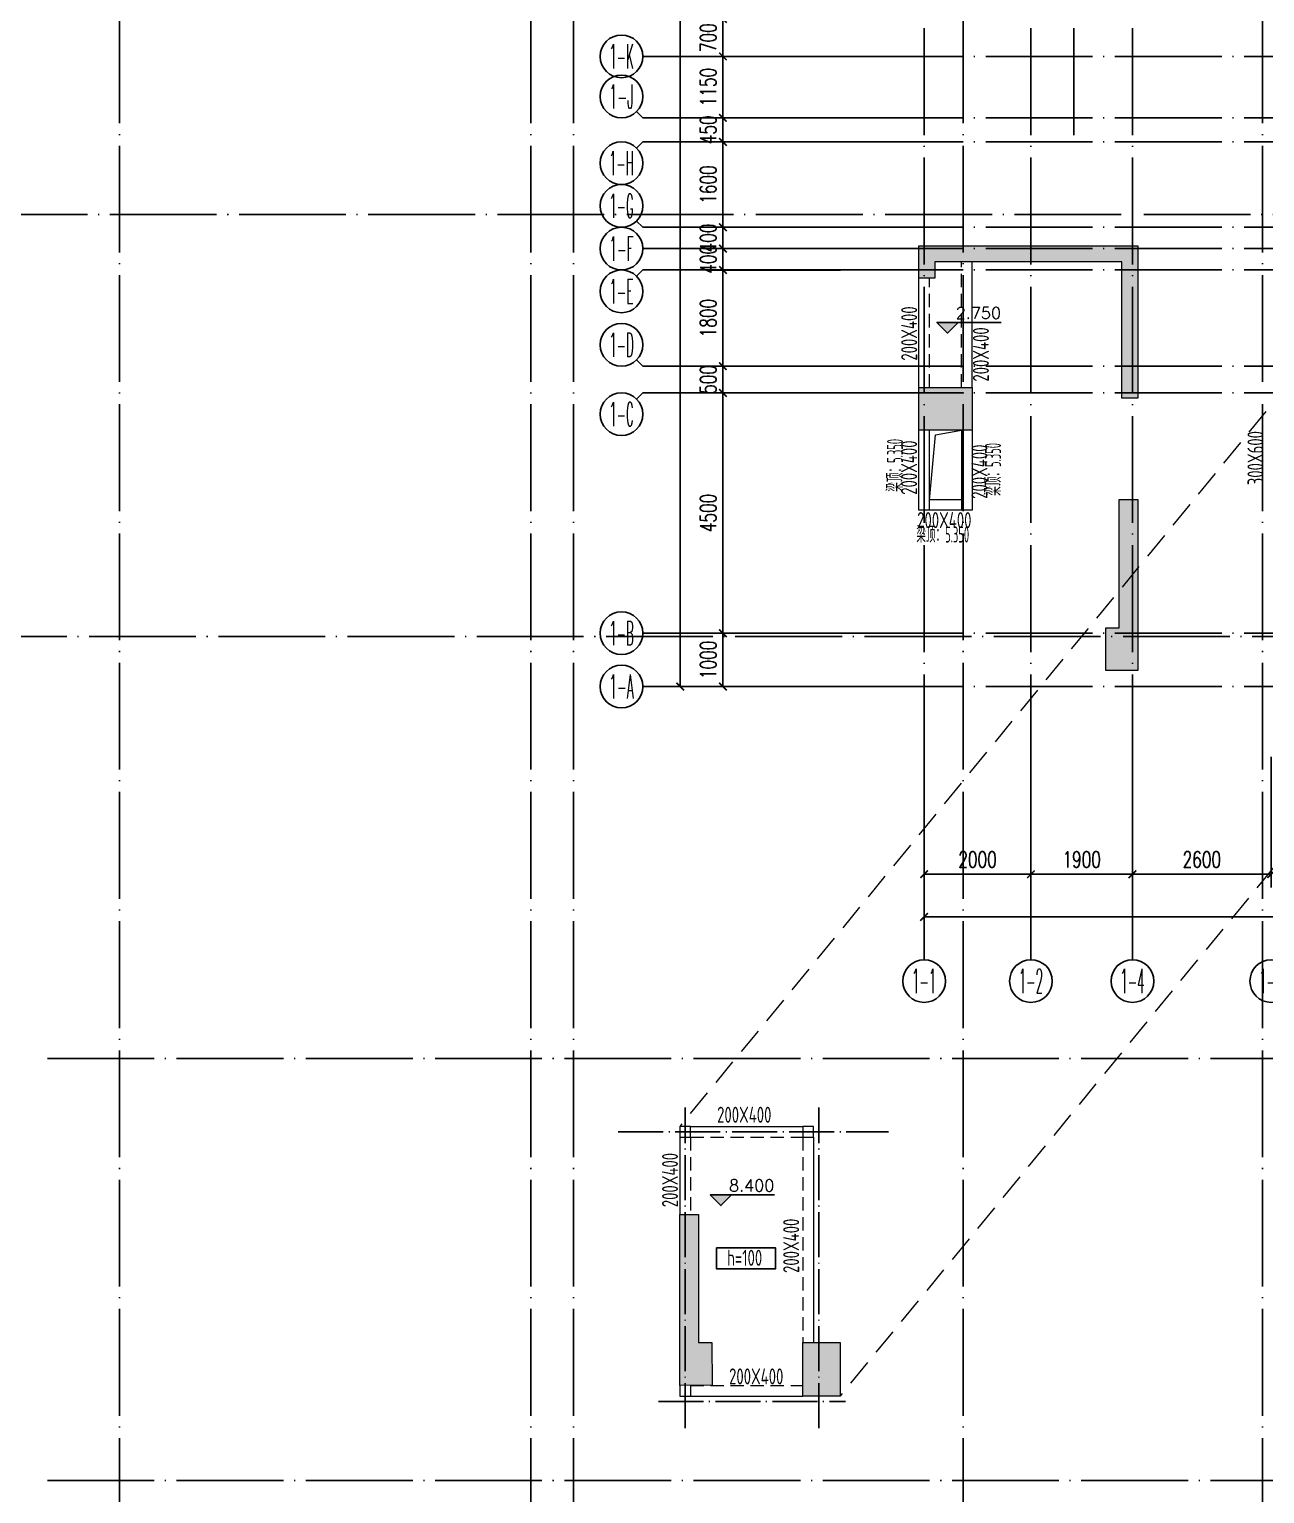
# Model space of a CAD drawing. Header units: millimetres. Extents: x 1089227 to 13101469, y 618865 to 10240562.
# Drawn here: x 2319734 to 2342868, y 4905862 to 4933282 of the extents above; entities that cross this region are included whole.
import ezdxf
from ezdxf.enums import TextEntityAlignment as Align

# ---------------------------------------------------------------- set-up
doc = ezdxf.new("R2010")
doc.units = ezdxf.units.MM
doc.header["$LTSCALE"] = 1000
doc.header["$PDMODE"] = 3
doc.header["$PDSIZE"] = 200
for name, pattern in [('DASHED', [0.75, 0.5, -0.25]), ('DOTE', [2.42, 2, -0.2, 0.02, -0.2]), ('GB_DASHDOT3', [1.0675, 0.84, -0.105, 0.0175, -0.105]), ('HIDDEN', [0.375, 0.25, -0.125])]:
    doc.linetypes.add(name, pattern=pattern)
doc.layers.get('0').update_dxf_attribs({"linetype": 'CONTINUOUS'})
doc.layers.get('Defpoints').update_dxf_attribs({"linetype": 'CONTINUOUS'})
for name, color, linetype in [('AXIS', 3, 'CONTINUOUS'), ('AXIS_TEXT', 7, 'CONTINUOUS'), ('BG', 11, 'CONTINUOUS'), ('BG-H', 8, 'CONTINUOUS'), ('BG-T', 3, 'CONTINUOUS'), ('C-H', 8, 'CONTINUOUS'), ('DOTE', 1, 'DOTE'), ('S-BEAM-TEXT-DD', 7, 'CONTINUOUS'), ('S-GRID-DE', 11, 'GB_DASHDOT3')]:
    doc.layers.add(name, color=color, linetype=linetype)
for name, color, linetype, lineweight in [('S-BEAM-DASH', 4, 'HIDDEN', 0), ('S-HOLE', 11, 'CONTINUOUS', 0), ('S-WALL', 31, 'CONTINUOUS', 0)]:
    doc.layers.add(name, color=color, linetype=linetype, lineweight=lineweight)
doc.styles.add('_TCH_AXIS', font='COMPLEX', dxfattribs={"bigfont": 'AllInOneBig.shx'})
doc.styles.add('_TCH_DIM_T3', font='SIMPLEX', dxfattribs={"width": 0.705882, "bigfont": 'AllInOneBig.shx'})
doc.styles.add('COMPLEX', font='COMPLEX', dxfattribs={"bigfont": 'AllInOneBig.shx'})
doc.styles.add('RMD', font='romand.shx')
doc.styles.add('TSSD_Rein', font='tssdeng.shx', dxfattribs={"width": 0.7, "bigfont": 'hztxt.shx'})
doc.dimstyles.new('_TCH_ARCH&&100', dxfattribs={"dimtxt": 297.5, "dimasz": 100, "dimexe": 250, "dimexo": 300, "dimgap": 126.25, "dimtad": 1, "dimdec": 0, "dimzin": 0, "dimdsep": 46, "dimtxsty": '_TCH_DIM_T3', "dimblk": 'ARCHTICK', "dimcen": 0.09, "dimclrt": 7, "dimazin": 2, "dimtfac": 1, "dimtdec": 0, "dimtix": 1, "dimtmove": 2, "dimatfit": 3, "dimfxl": 0, "dimtolj": 1, "dimtzin": 0, "dimarcsym": 0})

# ---------------------------------------------------------------- blocks, each defined once
blk = doc.blocks.new('_AXISO')
blk.add_circle((0, 0), 0.5)
at = {"layer": 'AXIS_TEXT', "style": 'COMPLEX', "width": 1.041667}
blk.add_attdef('A', text='', height=0.56, dxfattribs=at).set_placement((-0.25, -0.28), (0.25, -0.28), align=Align.FIT)
blk = doc.blocks.new('_ArchTick')
at = {"color": 0, "linetype": 'ByBlock', "const_width": 0.3}
blk.add_lwpolyline([(-0.71, -0.71), (0.71, 0.71)], dxfattribs=at)
blk = doc.blocks.new('*D270')
at = {"layer": 'AXIS', "color": 0, "lineweight": -2, "transparency": 16777216}
for p, q in [((-41501, 132263), (-44751, 132263)), ((-44501, 95763), (-44501, 132263)), ((-41501, 95763), (-44751, 95763))]:
    blk.add_line(p, q, dxfattribs=at)
at = {"layer": 'Defpoints', "color": 0, "transparency": 16777216}
for p in [(-44501, 132263), (-41201, 132263), (-41201, 95763)]:
    blk.add_point(p, dxfattribs=at)
at = {"layer": 'AXIS', "color": 0, "lineweight": -2, "transparency": 16777216, "xscale": 100, "yscale": 100, "zscale": 100}
for p, rotation in [((-44501, 132263), 90), ((-44501, 95763), 270)]:
    blk.add_blockref('_ArchTick', p, dxfattribs=dict(at, rotation=rotation))
at = {"layer": 'AXIS', "color": 7, "transparency": 16777216, "insert": (-44776, 114013), "char_height": 297.5, "attachment_point": 5, "rotation": 90, "style": '_TCH_DIM_T3'}
blk.add_mtext('\\A1;36500', dxfattribs=at)
blk = doc.blocks.new('*D271')
at = {"layer": 'AXIS', "color": 0, "lineweight": -2, "transparency": 16777216}
for p, q in [((-41501, 96763), (-43951, 96763)), ((-43701, 95763), (-43701, 96763)), ((-41501, 95763), (-43951, 95763))]:
    blk.add_line(p, q, dxfattribs=at)
at = {"layer": 'Defpoints', "color": 0, "transparency": 16777216}
for p in [(-43701, 96763), (-41201, 96763), (-41201, 95763)]:
    blk.add_point(p, dxfattribs=at)
at = {"layer": 'AXIS', "color": 0, "lineweight": -2, "transparency": 16777216, "xscale": 100, "yscale": 100, "zscale": 100}
for p, rotation in [((-43701, 96763), 90), ((-43701, 95763), 270)]:
    blk.add_blockref('_ArchTick', p, dxfattribs=dict(at, rotation=rotation))
at = {"layer": 'AXIS', "color": 7, "transparency": 16777216, "insert": (-43976, 96263), "char_height": 297.5, "attachment_point": 5, "rotation": 90, "style": '_TCH_DIM_T3'}
blk.add_mtext('\\A1;1000', dxfattribs=at)
blk = doc.blocks.new('*D272')
at = {"layer": 'AXIS', "color": 0, "lineweight": -2, "transparency": 16777216}
for p, q in [((-41501, 101263), (-43951, 101263)), ((-43701, 96763), (-43701, 101263)), ((-41501, 96763), (-43951, 96763))]:
    blk.add_line(p, q, dxfattribs=at)
at = {"layer": 'Defpoints', "color": 0, "transparency": 16777216}
for p in [(-43701, 101263), (-41201, 101263), (-41201, 96763)]:
    blk.add_point(p, dxfattribs=at)
at = {"layer": 'AXIS', "color": 0, "lineweight": -2, "transparency": 16777216, "xscale": 100, "yscale": 100, "zscale": 100}
for p, rotation in [((-43701, 101263), 90), ((-43701, 96763), 270)]:
    blk.add_blockref('_ArchTick', p, dxfattribs=dict(at, rotation=rotation))
at = {"layer": 'AXIS', "color": 7, "transparency": 16777216, "insert": (-43976, 99013), "char_height": 297.5, "attachment_point": 5, "rotation": 90, "style": '_TCH_DIM_T3'}
blk.add_mtext('\\A1;4500', dxfattribs=at)
blk = doc.blocks.new('*D273')
at = {"layer": 'AXIS', "color": 0, "lineweight": -2, "transparency": 16777216}
for p, q in [((-41501, 101763), (-43951, 101763)), ((-43701, 101763), (-43701, 101863)), ((-43701, 101263), (-43701, 101763)), ((-41501, 101263), (-43951, 101263)), ((-43701, 101263), (-43701, 101163))]:
    blk.add_line(p, q, dxfattribs=at)
at = {"layer": 'Defpoints', "color": 0, "transparency": 16777216}
for p in [(-43701, 101763), (-41201, 101763), (-41201, 101263)]:
    blk.add_point(p, dxfattribs=at)
at = {"layer": 'AXIS', "color": 0, "lineweight": -2, "transparency": 16777216, "xscale": 100, "yscale": 100, "zscale": 100}
for p, rotation in [((-43701, 101763), 270), ((-43701, 101263), 90)]:
    blk.add_blockref('_ArchTick', p, dxfattribs=dict(at, rotation=rotation))
at = {"layer": 'AXIS', "color": 7, "transparency": 16777216, "insert": (-43976, 101513), "char_height": 297.5, "attachment_point": 5, "rotation": 90, "style": '_TCH_DIM_T3'}
blk.add_mtext('\\A1;500', dxfattribs=at)
blk = doc.blocks.new('*D274')
at = {"layer": 'AXIS', "color": 0, "lineweight": -2, "transparency": 16777216}
for p, q in [((-41501, 103563), (-43951, 103563)), ((-43701, 101763), (-43701, 103563)), ((-41501, 101763), (-43951, 101763))]:
    blk.add_line(p, q, dxfattribs=at)
at = {"layer": 'Defpoints', "color": 0, "transparency": 16777216}
for p in [(-43701, 103563), (-41201, 103563), (-41201, 101763)]:
    blk.add_point(p, dxfattribs=at)
at = {"layer": 'AXIS', "color": 0, "lineweight": -2, "transparency": 16777216, "xscale": 100, "yscale": 100, "zscale": 100}
for p, rotation in [((-43701, 103563), 90), ((-43701, 101763), 270)]:
    blk.add_blockref('_ArchTick', p, dxfattribs=dict(at, rotation=rotation))
at = {"layer": 'AXIS', "color": 7, "transparency": 16777216, "insert": (-43976, 102663), "char_height": 297.5, "attachment_point": 5, "rotation": 90, "style": '_TCH_DIM_T3'}
blk.add_mtext('\\A1;1800', dxfattribs=at)
blk = doc.blocks.new('*D275')
at = {"layer": 'AXIS', "color": 0, "lineweight": -2, "transparency": 16777216}
for p, q in [((-41501, 103963), (-43951, 103963)), ((-43701, 103963), (-43701, 104063)), ((-43701, 103563), (-43701, 103963)), ((-41501, 103563), (-43951, 103563)), ((-43701, 103563), (-43701, 103463))]:
    blk.add_line(p, q, dxfattribs=at)
at = {"layer": 'Defpoints', "color": 0, "transparency": 16777216}
for p in [(-43701, 103963), (-41201, 103963), (-41201, 103563)]:
    blk.add_point(p, dxfattribs=at)
at = {"layer": 'AXIS', "color": 0, "lineweight": -2, "transparency": 16777216, "xscale": 100, "yscale": 100, "zscale": 100}
for p, rotation in [((-43701, 103963), 270), ((-43701, 103563), 90)]:
    blk.add_blockref('_ArchTick', p, dxfattribs=dict(at, rotation=rotation))
at = {"layer": 'AXIS', "color": 7, "transparency": 16777216, "insert": (-43976, 103763), "char_height": 297.5, "attachment_point": 5, "rotation": 90, "style": '_TCH_DIM_T3'}
blk.add_mtext('\\A1;400', dxfattribs=at)
blk = doc.blocks.new('*D276')
at = {"layer": 'AXIS', "color": 0, "lineweight": -2, "transparency": 16777216}
for p, q in [((-41501, 104363), (-43951, 104363)), ((-43701, 104363), (-43701, 104463)), ((-43701, 103963), (-43701, 104363)), ((-41501, 103963), (-43951, 103963)), ((-43701, 103963), (-43701, 103863))]:
    blk.add_line(p, q, dxfattribs=at)
at = {"layer": 'Defpoints', "color": 0, "transparency": 16777216}
for p in [(-43701, 104363), (-41201, 104363), (-41201, 103963)]:
    blk.add_point(p, dxfattribs=at)
at = {"layer": 'AXIS', "color": 0, "lineweight": -2, "transparency": 16777216, "xscale": 100, "yscale": 100, "zscale": 100}
for p, rotation in [((-43701, 104363), 270), ((-43701, 103963), 90)]:
    blk.add_blockref('_ArchTick', p, dxfattribs=dict(at, rotation=rotation))
at = {"layer": 'AXIS', "color": 7, "transparency": 16777216, "insert": (-43976, 104163), "char_height": 297.5, "attachment_point": 5, "rotation": 90, "style": '_TCH_DIM_T3'}
blk.add_mtext('\\A1;400', dxfattribs=at)
blk = doc.blocks.new('*D277')
at = {"layer": 'AXIS', "color": 0, "lineweight": -2, "transparency": 16777216}
for p, q in [((-41501, 105963), (-43951, 105963)), ((-43701, 104363), (-43701, 105963)), ((-41501, 104363), (-43951, 104363))]:
    blk.add_line(p, q, dxfattribs=at)
at = {"layer": 'Defpoints', "color": 0, "transparency": 16777216}
for p in [(-43701, 105963), (-41201, 105963), (-41201, 104363)]:
    blk.add_point(p, dxfattribs=at)
at = {"layer": 'AXIS', "color": 0, "lineweight": -2, "transparency": 16777216, "xscale": 100, "yscale": 100, "zscale": 100}
for p, rotation in [((-43701, 105963), 90), ((-43701, 104363), 270)]:
    blk.add_blockref('_ArchTick', p, dxfattribs=dict(at, rotation=rotation))
at = {"layer": 'AXIS', "color": 7, "transparency": 16777216, "insert": (-43976, 105163), "char_height": 297.5, "attachment_point": 5, "rotation": 90, "style": '_TCH_DIM_T3'}
blk.add_mtext('\\A1;1600', dxfattribs=at)
blk = doc.blocks.new('*D278')
at = {"layer": 'AXIS', "color": 0, "lineweight": -2, "transparency": 16777216}
for p, q in [((-41501, 106413), (-43951, 106413)), ((-43701, 106413), (-43701, 106513)), ((-43701, 105963), (-43701, 106413)), ((-41501, 105963), (-43951, 105963)), ((-43701, 105963), (-43701, 105863))]:
    blk.add_line(p, q, dxfattribs=at)
at = {"layer": 'Defpoints', "color": 0, "transparency": 16777216}
for p in [(-43701, 106413), (-41201, 106413), (-41201, 105963)]:
    blk.add_point(p, dxfattribs=at)
at = {"layer": 'AXIS', "color": 0, "lineweight": -2, "transparency": 16777216, "xscale": 100, "yscale": 100, "zscale": 100}
for p, rotation in [((-43701, 106413), 270), ((-43701, 105963), 90)]:
    blk.add_blockref('_ArchTick', p, dxfattribs=dict(at, rotation=rotation))
at = {"layer": 'AXIS', "color": 7, "transparency": 16777216, "insert": (-43976, 106188), "char_height": 297.5, "attachment_point": 5, "rotation": 90, "style": '_TCH_DIM_T3'}
blk.add_mtext('\\A1;450', dxfattribs=at)
blk = doc.blocks.new('*D279')
at = {"layer": 'AXIS', "color": 0, "lineweight": -2, "transparency": 16777216}
for p, q in [((-41501, 107563), (-43951, 107563)), ((-43701, 106413), (-43701, 107563)), ((-41501, 106413), (-43951, 106413))]:
    blk.add_line(p, q, dxfattribs=at)
at = {"layer": 'Defpoints', "color": 0, "transparency": 16777216}
for p in [(-43701, 107563), (-41201, 107563), (-41201, 106413)]:
    blk.add_point(p, dxfattribs=at)
at = {"layer": 'AXIS', "color": 0, "lineweight": -2, "transparency": 16777216, "xscale": 100, "yscale": 100, "zscale": 100}
for p, rotation in [((-43701, 107563), 90), ((-43701, 106413), 270)]:
    blk.add_blockref('_ArchTick', p, dxfattribs=dict(at, rotation=rotation))
at = {"layer": 'AXIS', "color": 7, "transparency": 16777216, "insert": (-43976, 106988), "char_height": 297.5, "attachment_point": 5, "rotation": 90, "style": '_TCH_DIM_T3'}
blk.add_mtext('\\A1;1150', dxfattribs=at)
blk = doc.blocks.new('*D280')
at = {"layer": 'AXIS', "color": 0, "lineweight": -2, "transparency": 16777216}
for p, q in [((-43701, 108263), (-43701, 108363)), ((-41501, 108263), (-43951, 108263)), ((-43701, 107563), (-43701, 108263)), ((-41501, 107563), (-43951, 107563)), ((-43701, 107563), (-43701, 107463))]:
    blk.add_line(p, q, dxfattribs=at)
at = {"layer": 'Defpoints', "color": 0, "transparency": 16777216}
for p in [(-43701, 108263), (-41201, 108263), (-41201, 107563)]:
    blk.add_point(p, dxfattribs=at)
at = {"layer": 'AXIS', "color": 0, "lineweight": -2, "transparency": 16777216, "xscale": 100, "yscale": 100, "zscale": 100}
for p, rotation in [((-43701, 108263), 270), ((-43701, 107563), 90)]:
    blk.add_blockref('_ArchTick', p, dxfattribs=dict(at, rotation=rotation))
at = {"layer": 'AXIS', "color": 7, "transparency": 16777216, "insert": (-43976, 107913), "char_height": 297.5, "attachment_point": 5, "rotation": 90, "style": '_TCH_DIM_T3'}
blk.add_mtext('\\A1;700', dxfattribs=at)
blk = doc.blocks.new('*D339')
at = {"layer": 'AXIS', "color": 0, "lineweight": -2, "transparency": 16777216}
for p, q in [((-39933, 94450), (-39933, 91200)), ((-8783, 94450), (-8783, 91200)), ((-39933, 91450), (-8783, 91450))]:
    blk.add_line(p, q, dxfattribs=at)
at = {"layer": 'Defpoints', "color": 0, "transparency": 16777216}
for p in [(-39933, 94750), (-8783, 94750), (-8783, 91450)]:
    blk.add_point(p, dxfattribs=at)
at = {"layer": 'AXIS', "color": 0, "lineweight": -2, "transparency": 16777216, "xscale": 100, "yscale": 100, "zscale": 100, "rotation": 180}
blk.add_blockref('_ArchTick', (-39933, 91450), dxfattribs=at)
at = {"layer": 'AXIS', "color": 0, "lineweight": -2, "transparency": 16777216, "xscale": 100, "yscale": 100, "zscale": 100}
blk.add_blockref('_ArchTick', (-8783, 91450), dxfattribs=at)
at = {"layer": 'AXIS', "color": 7, "transparency": 16777216, "insert": (-24358, 91725), "char_height": 297.5, "attachment_point": 5, "style": '_TCH_DIM_T3'}
blk.add_mtext('\\A1;31150', dxfattribs=at)
blk = doc.blocks.new('*D340')
at = {"layer": 'AXIS', "color": 0, "lineweight": -2, "transparency": 16777216}
for p, q in [((-39933, 94450), (-39933, 92000)), ((-37933, 94450), (-37933, 92000)), ((-39933, 92250), (-37933, 92250))]:
    blk.add_line(p, q, dxfattribs=at)
at = {"layer": 'Defpoints', "color": 0, "transparency": 16777216}
for p in [(-39933, 94750), (-37933, 94750), (-37933, 92250)]:
    blk.add_point(p, dxfattribs=at)
at = {"layer": 'AXIS', "color": 0, "lineweight": -2, "transparency": 16777216, "xscale": 100, "yscale": 100, "zscale": 100, "rotation": 180}
blk.add_blockref('_ArchTick', (-39933, 92250), dxfattribs=at)
at = {"layer": 'AXIS', "color": 0, "lineweight": -2, "transparency": 16777216, "xscale": 100, "yscale": 100, "zscale": 100}
blk.add_blockref('_ArchTick', (-37933, 92250), dxfattribs=at)
at = {"layer": 'AXIS', "color": 7, "transparency": 16777216, "insert": (-38933, 92525), "char_height": 297.5, "attachment_point": 5, "style": '_TCH_DIM_T3'}
blk.add_mtext('\\A1;2000', dxfattribs=at)
blk = doc.blocks.new('*D341')
at = {"layer": 'AXIS', "color": 0, "lineweight": -2, "transparency": 16777216}
for p, q in [((-37933, 94450), (-37933, 92000)), ((-36033, 94450), (-36033, 92000)), ((-37933, 92250), (-36033, 92250))]:
    blk.add_line(p, q, dxfattribs=at)
at = {"layer": 'Defpoints', "color": 0, "transparency": 16777216}
for p in [(-37933, 94750), (-36033, 94750), (-36033, 92250)]:
    blk.add_point(p, dxfattribs=at)
at = {"layer": 'AXIS', "color": 0, "lineweight": -2, "transparency": 16777216, "xscale": 100, "yscale": 100, "zscale": 100, "rotation": 180}
blk.add_blockref('_ArchTick', (-37933, 92250), dxfattribs=at)
at = {"layer": 'AXIS', "color": 0, "lineweight": -2, "transparency": 16777216, "xscale": 100, "yscale": 100, "zscale": 100}
blk.add_blockref('_ArchTick', (-36033, 92250), dxfattribs=at)
at = {"layer": 'AXIS', "color": 7, "transparency": 16777216, "insert": (-36983, 92525), "char_height": 297.5, "attachment_point": 5, "style": '_TCH_DIM_T3'}
blk.add_mtext('\\A1;1900', dxfattribs=at)
blk = doc.blocks.new('*D342')
at = {"layer": 'AXIS', "color": 0, "lineweight": -2, "transparency": 16777216}
for p, q in [((-36033, 94450), (-36033, 92000)), ((-33433, 94450), (-33433, 92000)), ((-36033, 92250), (-33433, 92250))]:
    blk.add_line(p, q, dxfattribs=at)
at = {"layer": 'Defpoints', "color": 0, "transparency": 16777216}
for p in [(-36033, 94750), (-33433, 94750), (-33433, 92250)]:
    blk.add_point(p, dxfattribs=at)
at = {"layer": 'AXIS', "color": 0, "lineweight": -2, "transparency": 16777216, "xscale": 100, "yscale": 100, "zscale": 100, "rotation": 180}
blk.add_blockref('_ArchTick', (-36033, 92250), dxfattribs=at)
at = {"layer": 'AXIS', "color": 0, "lineweight": -2, "transparency": 16777216, "xscale": 100, "yscale": 100, "zscale": 100}
blk.add_blockref('_ArchTick', (-33433, 92250), dxfattribs=at)
at = {"layer": 'AXIS', "color": 7, "transparency": 16777216, "insert": (-34733, 92525), "char_height": 297.5, "attachment_point": 5, "style": '_TCH_DIM_T3'}
blk.add_mtext('\\A1;2600', dxfattribs=at)
blk = doc.blocks.new('裙房轴网260428')
at = {"layer": 'DOTE', "color": 16, "linetype": 'DOTE'}
for p, q in [((-55000, 137349.7), (-55000, -1000)), ((-47300, 137349.7), (-47300, 23149.3)), ((-46500, 137349.7), (-46500, 62489.9)), ((-39200, 137349.7), (-39200, 23149.3)), ((-33600, 137349.7), (-33600, 23149.3)), ((-64861.9, 104600), (-1866, 104600)), ((-72509.1, 96700), (-1866, 96700)), ((-56350, 88800), (-1866, 88800)), ((-56350, 80900), (-1866, 80900))]:
    blk.add_line(p, q, dxfattribs=at)
blk = doc.blocks.new('QZ-TL-0808')
at = {"layer": 'C-H'}
for points in [[(-100, 7650), (-100, 8250), (4000, 8250), (4000, 5400), (3700, 5400), (3700, 7950), (200, 7950), (200, 7650)], [(-100, 5600), (900, 5600), (900, 4800), (-100, 4800)], [(3400, 300), (3400, 1100), (3650, 1100), (3650, 3500), (4000, 3500), (4000, 300)]]:
    blk.add_hatch(color=256, dxfattribs=at).paths.add_polyline_path(points)
at = {"layer": 'S-WALL'}
for points in [[(-100, 7650), (-100, 8250), (4000, 8250), (4000, 5400), (3700, 5400), (3700, 7950), (200, 7950), (200, 7650), (-100, 7650)], [(3400, 300), (3400, 1100), (3650, 1100), (3650, 3500), (4000, 3500), (4000, 300), (3400, 300)]]:
    blk.add_lwpolyline(points, dxfattribs=at)
blk.add_lwpolyline([(-100, 5600), (900, 5600), (900, 4800), (-100, 4800)], close=True, dxfattribs=at)
blk = doc.blocks.new('1F柱网-0808')
blk.add_blockref('QZ-TL-0808', (144880, 148457))
blk = doc.blocks.new('2FJGBZ')
at = {"layer": 'C-H'}
for points in [[(140306, 135372), (140306, 138572), (140656, 138572), (140658, 136173), (140906, 136173), (140908, 135373)], [(142606, 136172), (143306, 136172), (143306, 135172), (142606, 135172)]]:
    blk.add_hatch(color=256, dxfattribs=at).paths.add_polyline_path(points)
at = {"layer": 'S-BEAM-DASH'}
for p, q in [((145582, 154058), (145582, 156407)), ((144982, 154058), (144982, 156108)), ((140506, 140022), (142606, 140022)), ((140506, 140022), (140506, 138572)), ((142606, 140022), (142606, 136172)), ((140506, 135372), (142606, 135372))]:
    blk.add_line(p, q, dxfattribs=at)
at = {"layer": 'S-BEAM-DASH', "linetype": 'Continuous'}
for p, q in [((145782, 154058), (145782, 156407)), ((144782, 154058), (144782, 156108)), ((144780, 151757), (144780, 153257)), ((144980, 151757), (144980, 153257)), ((145580, 153257), (145580, 151757)), ((145780, 153257), (145780, 151757)), ((144980, 151957), (145580, 151957)), ((145780, 151757), (144780, 151757)), ((140506, 140222), (142606, 140222)), ((140306, 140022), (140306, 138572)), ((142806, 140022), (142806, 136172)), ((140306, 135372), (140306, 135172)), ((140506, 135372), (140506, 135172)), ((140306, 135172), (142606, 135172))]:
    blk.add_line(p, q, dxfattribs=at)
at = {"layer": 'S-GRID-DE'}
for p, q in [((140406, 134572), (140406, 140572)), ((142906, 134572), (142906, 140572)), ((139153, 140122), (144213, 140122)), ((139906, 135072), (143406, 135072))]:
    blk.add_line(p, q, dxfattribs=at)
at = {"layer": 'S-HOLE', "linetype": 'DASHED'}
for p, q in [((151280, 153607), (140306, 140222)), ((154280, 148557), (143306, 135172))]:
    blk.add_line(p, q, dxfattribs=at)
at = {"layer": 'S-HOLE'}
blk.add_lwpolyline([(144979, 151946), (145090, 153169), (145580, 153257)], dxfattribs=at)
at = {"layer": 'S-WALL'}
for points in [[(140506, 140222), (140306, 140222), (140306, 140022), (140506, 140022)], [(142806, 140222), (142606, 140222), (142606, 140022), (142806, 140022)], [(142606, 136172), (143306, 136172), (143306, 135172), (142606, 135172)]]:
    blk.add_lwpolyline(points, close=True, dxfattribs=at)
blk.add_lwpolyline([(140306, 135372), (140306, 138572), (140656, 138572), (140658, 136173), (140906, 136173), (140908, 135373), (140306, 135372)], dxfattribs=at)
blk.add_blockref('1F柱网-0808', (0, 0))
blk = doc.blocks.new('ljm2')
at = {"layer": 'BG'}
for points in [[(15391, 77873), (15191, 77673), (14991, 77873), (16191, 77873)], [(11146, 61536), (10946, 61336), (10746, 61536), (11946, 61536)]]:
    blk.add_lwpolyline(points, dxfattribs=at)
at = {"layer": 'BG-H'}
for points in [[(15391, 77873), (15191, 77673), (14991, 77873)], [(11146, 61536), (10946, 61336), (10746, 61536)]]:
    blk.add_solid(points, dxfattribs=at)
at = {"layer": 'S-BEAM-TEXT-DD'}
blk.add_lwpolyline([(10864, 60547), (11966, 60547), (11966, 60150), (10864, 60150)], close=True, dxfattribs=at)
at = {"layer": 'BG-T', "style": 'RMD'}
for s, p in [('2.750', (16191, 77873)), ('8.400', (11946, 61536))]:
    blk.add_text(s, height=220, dxfattribs=at).set_placement(p, align=Align.BOTTOM_RIGHT)
at = {"layer": 'S-BEAM-TEXT-DD', "style": 'TSSD_Rein'}
for s, width, p in [('200X400', 0.7, (14621, 77156)), ('200X400', 0.7, (15964, 76764)), ('300X600', 0.7, (21105, 74823)), ('梁顶：5.350', 0.5, (14354, 74702)), ('200X400', 0.7, (14619, 74645)), ('200X400', 0.7, (15936, 74569)), ('梁顶：5.350', 0.5, (16191, 74626)), ('200X400', 0.7, (10142, 61305)), ('200X400', 0.7, (12411, 60074))]:
    blk.add_text(s, height=300, rotation=90, dxfattribs=dict(at, width=width)).set_placement(p)
for s, width, p in [('200X400', 0.7, (14620, 74021)), ('梁顶：5.350', 0.5, (14604, 73751)), ('200X400', 0.7, (10874, 62887)), ('h=100', 0.7, (11060, 60208)), ('200X400', 0.7, (11098, 57987))]:
    blk.add_text(s, height=300, dxfattribs=dict(at, width=width)).set_placement(p)
blk = doc.blocks.new('塔楼轴网260428')
at = {"layer": 'AXIS'}
for p, q in [((-41200.7, 107563.5), (-45200.7, 107563.5)), ((-45317.9, 106530.6), (-45200.7, 106413.5)), ((-41200.7, 106413.5), (-45200.7, 106413.5)), ((-45317.9, 105846.3), (-45200.7, 105963.5)), ((-41200.7, 105963.5), (-45200.7, 105963.5)), ((-45317.9, 104480.6), (-45200.7, 104363.5)), ((-41200.7, 104363.5), (-45200.7, 104363.5)), ((-41200.7, 103963.5), (-45200.7, 103963.5)), ((-45317.9, 103446.3), (-45200.7, 103563.5)), ((-41200.7, 103563.5), (-45200.7, 103563.5)), ((-45317.9, 101880.6), (-45200.7, 101763.5)), ((-41200.7, 101763.5), (-45200.7, 101763.5)), ((-45317.9, 101146.3), (-45200.7, 101263.5)), ((-41200.7, 101263.5), (-45200.7, 101263.5)), ((-41200.7, 96763.5), (-45200.7, 96763.5)), ((-41200.7, 95763.5), (-45200.7, 95763.5)), ((-39932.7, 92559.7), (-39932.7, 90649.3)), ((-37932.7, 92559.7), (-37932.7, 90649.3)), ((-36032.7, 92559.7), (-36032.7, 90649.3))]:
    blk.add_line(p, q, dxfattribs=at)
at = {"layer": 'DOTE', "color": 14}
for p, q in [((-39932.7, 137129.4), (-39932.7, 92559.7)), ((-37932.7, 137129.4), (-37932.7, 92559.7)), ((-37132.7, 137129.4), (-37132.7, 105963.5)), ((-36032.7, 137129.4), (-36032.7, 92559.7)), ((-41200.7, 107563.5), (-7867.2, 107563.5)), ((-41200.7, 106413.5), (-7867.2, 106413.5)), ((-41200.7, 105963.5), (-7867.2, 105963.5)), ((-41200.7, 104363.5), (-7867.2, 104363.5)), ((-41200.7, 103963.5), (-7867.2, 103963.5)), ((-41200.7, 103563.5), (-7867.2, 103563.5)), ((-41200.7, 101763.5), (-7867.2, 101763.5)), ((-41200.7, 101263.5), (-7867.2, 101263.5)), ((-41200.7, 96763.5), (-7867.2, 96763.5)), ((-41200.7, 95763.5), (-7867.2, 95763.5))]:
    blk.add_line(p, q, dxfattribs=at)
at = {"layer": 'AXIS'}
ref = blk.add_blockref('_AXISO', (-45600.7, 107563.5), dxfattribs=dict(at, xscale=800, yscale=800, zscale=800))
ref.add_attrib('A', '1-K', dxfattribs={"layer": 'AXIS_TEXT', "height": 452.55, "style": '_TCH_AXIS', "width": 0.35}).set_placement((-45827, 107337.2), (-45374.5, 107337.2), align=Align.FIT)
ref = blk.add_blockref('_AXISO', (-45600.7, 106813.5), dxfattribs=dict(at, xscale=800, yscale=800, zscale=800))
ref.add_attrib('A', '1-J', dxfattribs={"layer": 'AXIS_TEXT', "height": 452.55, "style": '_TCH_AXIS', "width": 0.403846}).set_placement((-45827, 106587.2), (-45374.5, 106587.2), align=Align.FIT)
ref = blk.add_blockref('_AXISO', (-45600.7, 105563.5), dxfattribs=dict(at, xscale=800, yscale=800, zscale=800))
ref.add_attrib('A', '1-H', dxfattribs={"layer": 'AXIS_TEXT', "height": 452.55, "style": '_TCH_AXIS', "width": 0.344262}).set_placement((-45827, 105337.2), (-45374.5, 105337.2), align=Align.FIT)
ref = blk.add_blockref('_AXISO', (-45600.7, 104763.5), dxfattribs=dict(at, xscale=800, yscale=800, zscale=800))
ref.add_attrib('A', '1-G', dxfattribs={"layer": 'AXIS_TEXT', "height": 452.55, "style": '_TCH_AXIS', "width": 0.355932}).set_placement((-45827, 104537.2), (-45374.5, 104537.2), align=Align.FIT)
ref = blk.add_blockref('_AXISO', (-45600.7, 103963.5), dxfattribs=dict(at, xscale=800, yscale=800, zscale=800))
ref.add_attrib('A', '1-F', dxfattribs={"layer": 'AXIS_TEXT', "height": 452.55, "style": '_TCH_AXIS', "width": 0.368421}).set_placement((-45827, 103737.2), (-45374.5, 103737.2), align=Align.FIT)
ref = blk.add_blockref('_AXISO', (-45600.7, 103163.5), dxfattribs=dict(at, xscale=800, yscale=800, zscale=800))
ref.add_attrib('A', '1-E', dxfattribs={"layer": 'AXIS_TEXT', "height": 452.55, "style": '_TCH_AXIS', "width": 0.368421}).set_placement((-45827, 102937.2), (-45374.5, 102937.2), align=Align.FIT)
ref = blk.add_blockref('_AXISO', (-45600.7, 102163.5), dxfattribs=dict(at, xscale=800, yscale=800, zscale=800))
ref.add_attrib('A', '1-D', dxfattribs={"layer": 'AXIS_TEXT', "height": 452.55, "style": '_TCH_AXIS', "width": 0.362069}).set_placement((-45827, 101937.2), (-45374.5, 101937.2), align=Align.FIT)
ref = blk.add_blockref('_AXISO', (-45600.7, 100863.5), dxfattribs=dict(at, xscale=800, yscale=800, zscale=800))
ref.add_attrib('A', '1-C', dxfattribs={"layer": 'AXIS_TEXT', "height": 452.55, "style": '_TCH_AXIS', "width": 0.375}).set_placement((-45827, 100637.2), (-45374.5, 100637.2), align=Align.FIT)
ref = blk.add_blockref('_AXISO', (-45600.7, 96763.5), dxfattribs=dict(at, xscale=800, yscale=800, zscale=800))
ref.add_attrib('A', '1-B', dxfattribs={"layer": 'AXIS_TEXT', "height": 452.55, "style": '_TCH_AXIS', "width": 0.362069}).set_placement((-45827, 96537.2), (-45374.5, 96537.2), align=Align.FIT)
ref = blk.add_blockref('_AXISO', (-45600.7, 95763.5), dxfattribs=dict(at, xscale=800, yscale=800, zscale=800))
ref.add_attrib('A', '1-A', dxfattribs={"layer": 'AXIS_TEXT', "height": 452.55, "style": '_TCH_AXIS', "width": 0.355932}).set_placement((-45827, 95537.2), (-45374.5, 95537.2), align=Align.FIT)
ref = blk.add_blockref('_AXISO', (-39932.7, 90249.3), dxfattribs=dict(at, xscale=800, yscale=800, zscale=800))
ref.add_attrib('A', '1-1', dxfattribs={"layer": 'AXIS_TEXT', "height": 452.55, "style": '_TCH_AXIS', "width": 0.42}).set_placement((-40159, 90023), (-39706.4, 90023), align=Align.FIT)
ref = blk.add_blockref('_AXISO', (-37932.7, 90249.3), dxfattribs=dict(at, xscale=800, yscale=800, zscale=800))
ref.add_attrib('A', '1-2', dxfattribs={"layer": 'AXIS_TEXT', "height": 452.55, "style": '_TCH_AXIS', "width": 0.381818}).set_placement((-38159, 90023), (-37706.4, 90023), align=Align.FIT)
ref = blk.add_blockref('_AXISO', (-36032.7, 90249.3), dxfattribs=dict(at, xscale=800, yscale=800, zscale=800))
ref.add_attrib('A', '1-4', dxfattribs={"layer": 'AXIS_TEXT', "height": 452.55, "style": '_TCH_AXIS', "width": 0.368421}).set_placement((-36259, 90023), (-35806.4, 90023), align=Align.FIT)
ref = blk.add_blockref('_AXISO', (-33432.7, 90249.3), dxfattribs=dict(at, xscale=800, yscale=800, zscale=800))
ref.add_attrib('A', '1-6', dxfattribs={"layer": 'AXIS_TEXT', "height": 452.55, "style": '_TCH_AXIS', "width": 0.381818}).set_placement((-33659, 90023), (-33206.4, 90023), align=Align.FIT)
for p1, p2, distance, picture, middle in [((-41200.7, 95763.5), (-41200.7, 132263.5), 3300, '*D270', (-44775.7, 114013.5)), ((-41200.7, 107563.5), (-41200.7, 108263.5), 2500, '*D280', (-43975.7, 107913.5)), ((-41200.7, 106413.5), (-41200.7, 107563.5), 2500, '*D279', (-43975.7, 106988.5)), ((-41200.7, 105963.5), (-41200.7, 106413.5), 2500, '*D278', (-43975.7, 106188.5)), ((-41200.7, 104363.5), (-41200.7, 105963.5), 2500, '*D277', (-43975.7, 105163.5)), ((-41200.7, 103963.5), (-41200.7, 104363.5), 2500, '*D276', (-43975.7, 104163.5)), ((-41200.7, 103563.5), (-41200.7, 103963.5), 2500, '*D275', (-43975.7, 103763.5)), ((-41200.7, 101763.5), (-41200.7, 103563.5), 2500, '*D274', (-43975.7, 102663.5)), ((-41200.7, 101263.5), (-41200.7, 101763.5), 2500, '*D273', (-43975.7, 101513.5)), ((-41200.7, 96763.5), (-41200.7, 101263.5), 2500, '*D272', (-43975.7, 99013.5)), ((-41200.7, 95763.5), (-41200.7, 96763.5), 2500, '*D271', (-43975.7, 96263.5)), ((-39932.7, 94749.6), (-8782.7, 94749.6), -3300, '*D339', (-24357.7, 91724.6)), ((-39932.7, 94749.6), (-37932.7, 94749.6), -2500, '*D340', (-38932.7, 92524.6)), ((-37932.7, 94749.6), (-36032.7, 94749.6), -2500, '*D341', (-36982.7, 92524.6)), ((-36032.7, 94749.6), (-33432.7, 94749.6), -2500, '*D342', (-34732.7, 92524.6))]:
    dim = blk.add_aligned_dim(p1=p1, p2=p2, distance=distance, dimstyle='_TCH_ARCH&&100', dxfattribs=at)
    dim.commit()
    dim.dimension.update_dxf_attribs({"geometry": picture, "text_midpoint": middle})
blk = doc.blocks.new('04地块地下轴网260428')
for name in ['裙房轴网260428', '塔楼轴网260428']:
    blk.add_blockref(name, (0, 0))

msp = doc.modelspace()

# ---------------------------------------------------------------- block references
for name, p in [('2FJGBZ', (2191610.598, 4772518.421)), ('ljm2', (2321740.007, 4849921.046)), ('04地块地下轴网260428', (2376423.723, 4825211.796))]:
    msp.add_blockref(name, p)

doc.saveas('drawing.dxf')
